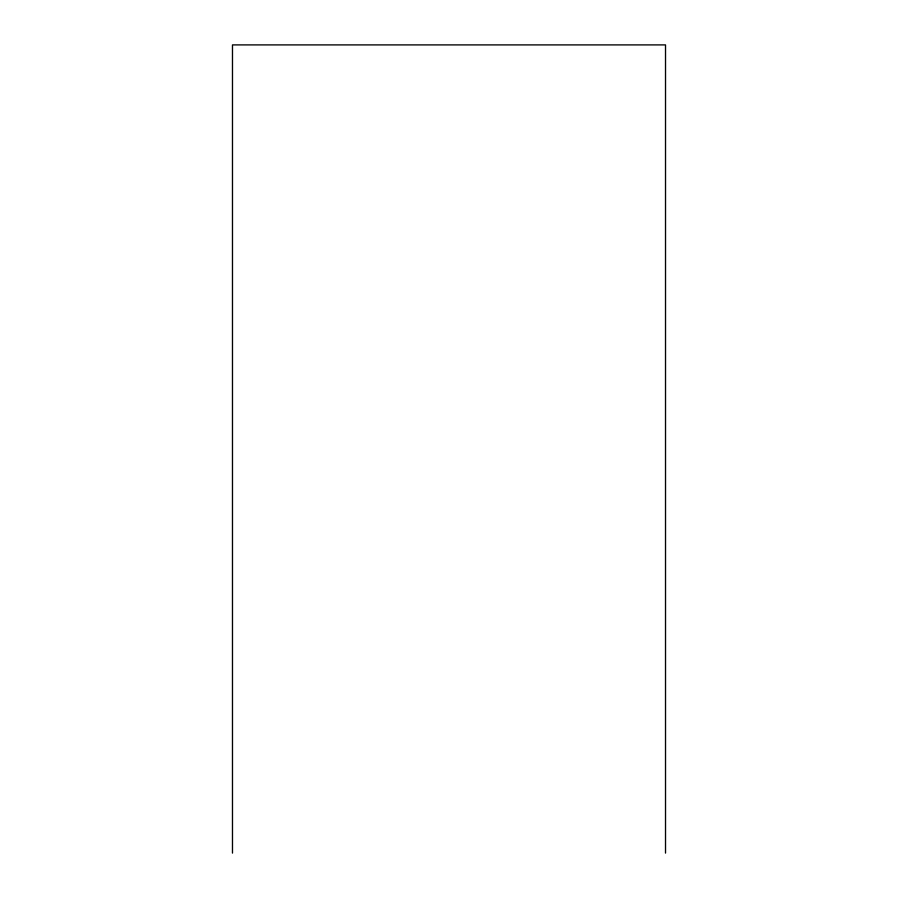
<?xml version="1.0" encoding="UTF-8"?>
<svg xmlns="http://www.w3.org/2000/svg" width="898" height="898" viewBox="0 0 898 898"><rect width="100%" height="100%" fill="white"/><g stroke="black" fill="none" stroke-linecap="round" stroke-linejoin="round"><path stroke-width="1.35" d="M665.519 853.1L665.519 44.9L232.481 44.9L232.481 853.1"/></g></svg>
